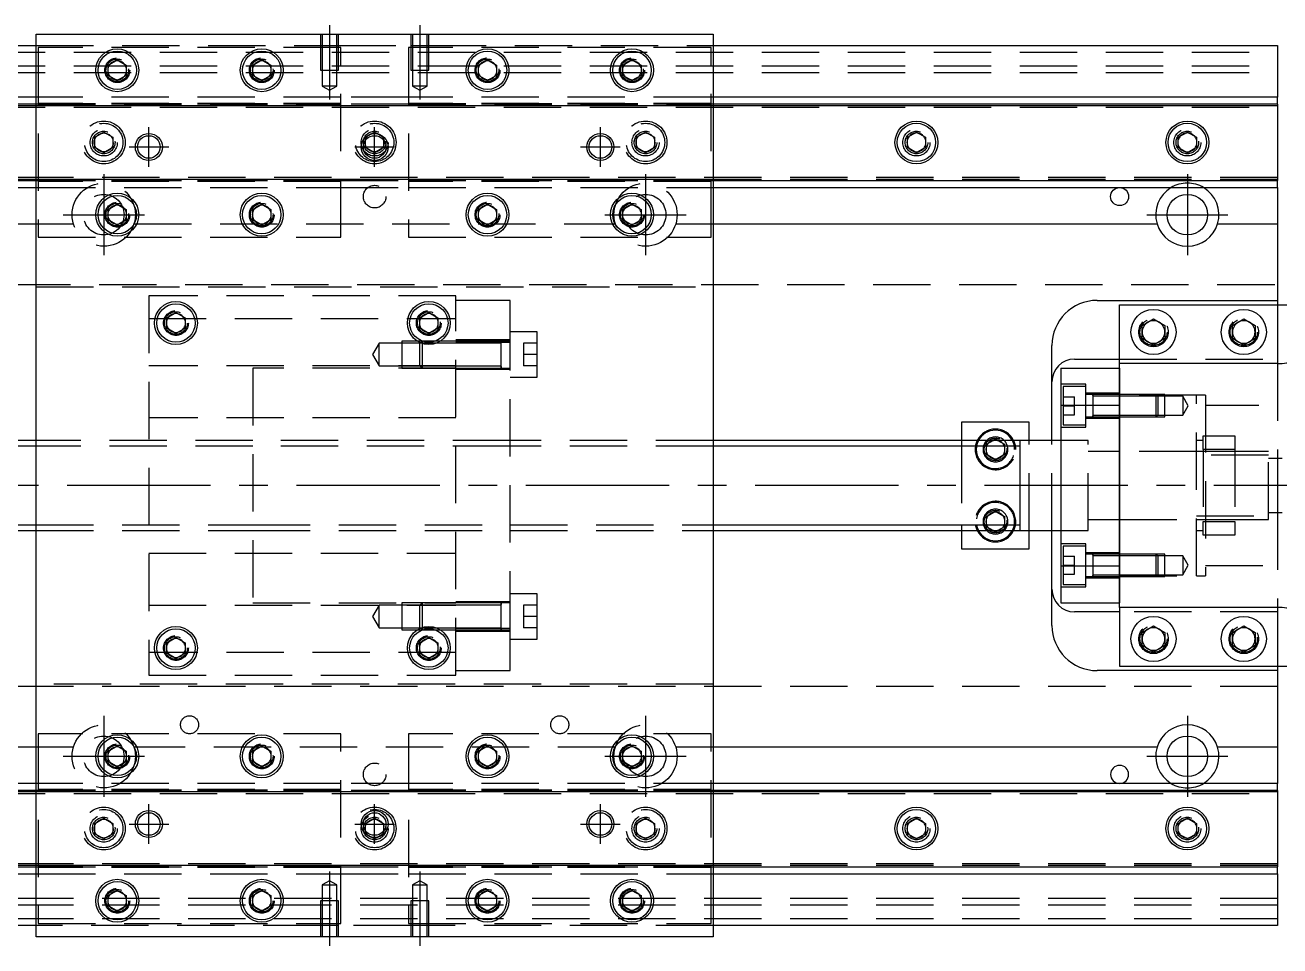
# Model space of a CAD drawing. Extents: x -20 to 623, y -282 to 102.
# Drawn here: x 122.6 to 400.5, y -102 to 102 of the extents above; entities that cross this region are included whole.
import ezdxf

# ---------------------------------------------------------------- set-up
doc = ezdxf.new("R2010")
doc.units = 0
doc.linetypes.add('CENTER', pattern=[50.8, 31.75, -6.35, 6.35, -6.35])
doc.linetypes.add('DASHED', pattern=[19.05, 12.7, -6.35])
doc.layers.get('0').update_dxf_attribs({"linetype": 'CONTINUOUS'})
doc.layers.add('CENTER', color=1, linetype='CENTER')

msp = doc.modelspace()

# ---------------------------------------------------------------- linework, layer by layer
at = {"color": 7, "linetype": 'CONTINUOUS'}
for p, q in [((0, 97.5), (125, 97.5)), ((125, -100), (125, 100)), ((125, 100), (275, 100)), ((275, 100), (275, -100)), ((275, 97.5), (400, 97.5)), ((400, 97.5), (400, 86)), ((141, 93.1547), (143, 94.309402)), ((141, 90.8453), (141, 93.1547)), ((143, 94.309402), (145, 93.1547)), ((145, 93.1547), (145, 90.8453)), ((173, 93.1547), (175, 94.309402)), ((173, 90.8453), (173, 93.1547)), ((175, 94.309402), (177, 93.1547)), ((177, 93.1547), (177, 90.8453)), ((223, 93.1547), (225, 94.309402)), ((223, 90.8453), (223, 93.1547)), ((225, 94.309402), (227, 93.1547)), ((227, 93.1547), (227, 90.8453)), ((255, 93.1547), (257, 94.309402)), ((255, 90.8453), (255, 93.1547)), ((257, 94.309402), (259, 93.1547)), ((259, 93.1547), (259, 90.8453)), ((143, 89.690598), (141, 90.8453)), ((145, 90.8453), (143, 89.690598)), ((175, 89.690598), (173, 90.8453)), ((177, 90.8453), (175, 89.690598)), ((225, 89.690598), (223, 90.8453)), ((227, 90.8453), (225, 89.690598)), ((257, 89.690598), (255, 90.8453)), ((259, 90.8453), (257, 89.690598)), ((125, 86), (0, 86)), ((125, 84.460392), (0, 84.460392)), ((400, 86), (275, 86)), ((400, 84.460392), (275, 84.460392)), ((400, 84.460392), (400, 86)), ((400, 84.460392), (400, 67.539608)), ((318, 77.1547), (320, 78.309402)), ((320, 78.309402), (322, 77.1547)), ((378, 77.1547), (380, 78.309402)), ((380, 78.309402), (382, 77.1547)), ((318, 74.8453), (318, 77.1547)), ((322, 77.1547), (322, 74.8453)), ((378, 74.8453), (378, 77.1547)), ((382, 77.1547), (382, 74.8453)), ((320, 73.690598), (318, 74.8453)), ((322, 74.8453), (320, 73.690598)), ((380, 73.690598), (378, 74.8453)), ((382, 74.8453), (380, 73.690598)), ((0, 67.539608), (125, 67.539608)), ((275, 67.539608), (400, 67.539608)), ((400, 66), (400, 67.539608)), ((0, 66), (125, 66)), ((275, 66), (400, 66)), ((400, 66), (400, 58)), ((141, 61.1547), (143, 62.309402)), ((141, 58.8453), (141, 61.1547)), ((143, 62.309402), (145, 61.1547)), ((145, 61.1547), (145, 58.8453)), ((173, 61.1547), (175, 62.309402)), ((173, 58.8453), (173, 61.1547)), ((175, 62.309402), (177, 61.1547)), ((177, 61.1547), (177, 58.8453)), ((223, 61.1547), (225, 62.309402)), ((223, 58.8453), (223, 61.1547)), ((225, 62.309402), (227, 61.1547)), ((227, 61.1547), (227, 58.8453)), ((255, 61.1547), (257, 62.309402)), ((255, 58.8453), (255, 61.1547)), ((257, 62.309402), (259, 61.1547)), ((259, 61.1547), (259, 58.8453)), ((143, 57.690598), (141, 58.8453)), ((145, 58.8453), (143, 57.690598)), ((175, 57.690598), (173, 58.8453)), ((177, 58.8453), (175, 57.690598)), ((225, 57.690598), (223, 58.8453)), ((227, 58.8453), (225, 57.690598)), ((257, 57.690598), (255, 58.8453)), ((259, 58.8453), (257, 57.690598)), ((26.708204, 58), (125, 58)), ((275, 58), (373.291796, 58)), ((386.708204, 58), (400, 58)), ((400, 58), (400, 41)), ((360, 41), (400, 41)), ((365, 27), (365, 40)), ((365, 40), (410, 40)), ((400, 41), (400, 40)), ((154, 37.1547), (156, 38.309402)), ((154, 34.8453), (154, 37.1547)), ((156, 38.309402), (158, 37.1547)), ((158, 37.1547), (158, 34.8453)), ((210, 37.1547), (212, 38.309402)), ((210, 34.8453), (210, 37.1547)), ((212, 38.309402), (214, 37.1547)), ((214, 37.1547), (214, 34.8453)), ((370, 35.443376), (372.5, 36.886752)), ((372.5, 36.886752), (375, 35.443376)), ((390, 35.443376), (392.5, 36.886752)), ((392.5, 36.886752), (395, 35.443376)), ((156, 33.690598), (154, 34.8453)), ((158, 34.8453), (156, 33.690598)), ((212, 33.690598), (210, 34.8453)), ((214, 34.8453), (212, 33.690598)), ((370, 32.556624), (370, 35.443376)), ((375, 35.443376), (375, 32.556624)), ((390, 32.556624), (390, 35.443376)), ((395, 35.443376), (395, 32.556624)), ((350, 10), (350, 31)), ((372.5, 31.113248), (370, 32.556624)), ((375, 32.556624), (372.5, 31.113248)), ((392.5, 31.113248), (390, 32.556624)), ((395, 32.556624), (392.5, 31.113248)), ((355, 28), (365, 28)), ((228, 26.011846), (228, 26.012874)), ((352, 26), (365, 26)), ((352, 26), (352, 17.78342)), ((365, 17.78342), (365, 27)), ((400, 27), (365, 27)), ((352, 17.78342), (365, 17.78342)), ((352, 17.78342), (352, -17.78342)), ((365, 17.78342), (365, -17.78342)), ((365, -17.78342), (365, 17.78342)), ((330, 14), (330, 10)), ((345, 14), (330, 14)), ((345, 10), (345, 14)), ((125, 10), (28, 10)), ((343, 10), (275, 10)), ((343, 10), (342.995, 10)), ((343, -9.999498), (343, 10)), ((352, 10), (343, 10)), ((343.005, 10), (343, 10)), ((28, -10), (125, -10)), ((275, -10), (343, -10)), ((330, -10), (330, -14)), ((337.5, -10.309402), (336.964102, -10)), ((338.035898, -10), (337.5, -10.309402)), ((342.995, -10), (343, -10)), ((343, -10), (352, -10)), ((343, -10), (343.005, -10)), ((345, -14), (345, -10)), ((350, -31), (350, -10)), ((330, -14), (345, -14)), ((352, -17.78342), (365, -17.78342)), ((352, -17.78342), (352, -26)), ((365, -27), (365, -17.78342)), ((352, -26), (365, -26)), ((400, -27), (365, -27)), ((365, -27), (365, -40)), ((365, -28), (355, -28)), ((210, -31.511852), (210.44468, -31.511852)), ((370, -32.556624), (372.5, -31.113248)), ((370, -35.443376), (370, -32.556624)), ((372.5, -31.113248), (375, -32.556624)), ((375, -32.556624), (375, -35.443376)), ((390, -32.556624), (392.5, -31.113248)), ((390, -35.443376), (390, -32.556624)), ((392.5, -31.113248), (395, -32.556624)), ((395, -32.556624), (395, -35.443376)), ((154, -34.8453), (156, -33.690598)), ((154, -37.1547), (154, -34.8453)), ((156, -33.690598), (158, -34.8453)), ((158, -34.8453), (158, -37.1547)), ((210, -34.8453), (212, -33.690598)), ((210, -37.1547), (210, -34.8453)), ((212, -33.690598), (214, -34.8453)), ((214, -34.8453), (214, -37.1547)), ((372.5, -36.886752), (370, -35.443376)), ((375, -35.443376), (372.5, -36.886752)), ((392.5, -36.886752), (390, -35.443376)), ((395, -35.443376), (392.5, -36.886752)), ((156, -38.309402), (154, -37.1547)), ((158, -37.1547), (156, -38.309402)), ((212, -38.309402), (210, -37.1547)), ((214, -37.1547), (212, -38.309402)), ((400, -41), (360, -41)), ((365, -40), (410, -40)), ((400, -40), (400, -41)), ((400, -41), (400, -58)), ((125, -58), (26.708204, -58)), ((141, -58.8453), (143, -57.690598)), ((143, -57.690598), (145, -58.8453)), ((173, -58.8453), (175, -57.690598)), ((175, -57.690598), (177, -58.8453)), ((223, -58.8453), (225, -57.690598)), ((225, -57.690598), (227, -58.8453)), ((255, -58.8453), (257, -57.690598)), ((257, -57.690598), (259, -58.8453)), ((373.291796, -58), (275, -58)), ((400, -58), (386.708204, -58)), ((400, -58), (400, -66)), ((141, -61.1547), (141, -58.8453)), ((145, -58.8453), (145, -61.1547)), ((173, -61.1547), (173, -58.8453)), ((177, -58.8453), (177, -61.1547)), ((223, -61.1547), (223, -58.8453)), ((227, -58.8453), (227, -61.1547)), ((255, -61.1547), (255, -58.8453)), ((259, -58.8453), (259, -61.1547)), ((143, -62.309402), (141, -61.1547)), ((145, -61.1547), (143, -62.309402)), ((175, -62.309402), (173, -61.1547)), ((177, -61.1547), (175, -62.309402)), ((225, -62.309402), (223, -61.1547)), ((227, -61.1547), (225, -62.309402)), ((257, -62.309402), (255, -61.1547)), ((259, -61.1547), (257, -62.309402)), ((125, -66), (0, -66)), ((400, -66), (275, -66)), ((400, -67.539608), (400, -66)), ((125, -67.539608), (0, -67.539608)), ((400, -67.539608), (275, -67.539608)), ((400, -67.539608), (400, -84.460392)), ((318, -74.8453), (320, -73.690598)), ((318, -77.1547), (318, -74.8453)), ((320, -73.690598), (322, -74.8453)), ((322, -74.8453), (322, -77.1547)), ((378, -74.8453), (380, -73.690598)), ((378, -77.1547), (378, -74.8453)), ((380, -73.690598), (382, -74.8453)), ((382, -74.8453), (382, -77.1547)), ((320, -78.309402), (318, -77.1547)), ((322, -77.1547), (320, -78.309402)), ((380, -78.309402), (378, -77.1547)), ((382, -77.1547), (380, -78.309402)), ((0, -84.460392), (125, -84.460392)), ((0, -86), (125, -86)), ((275, -84.460392), (400, -84.460392)), ((275, -86), (400, -86)), ((400, -86), (400, -84.460392)), ((400, -86), (400, -97.5)), ((141, -90.8453), (143, -89.690598)), ((141, -93.1547), (141, -90.8453)), ((143, -89.690598), (145, -90.8453)), ((145, -90.8453), (145, -93.1547)), ((173, -90.8453), (175, -89.690598)), ((173, -93.1547), (173, -90.8453)), ((175, -89.690598), (177, -90.8453)), ((177, -90.8453), (177, -93.1547)), ((223, -90.8453), (225, -89.690598)), ((223, -93.1547), (223, -90.8453)), ((225, -89.690598), (227, -90.8453)), ((227, -90.8453), (227, -93.1547)), ((255, -90.8453), (257, -89.690598)), ((255, -93.1547), (255, -90.8453)), ((257, -89.690598), (259, -90.8453)), ((259, -90.8453), (259, -93.1547)), ((143, -94.309402), (141, -93.1547)), ((145, -93.1547), (143, -94.309402)), ((175, -94.309402), (173, -93.1547)), ((177, -93.1547), (175, -94.309402)), ((225, -94.309402), (223, -93.1547)), ((227, -93.1547), (225, -94.309402)), ((257, -94.309402), (255, -93.1547)), ((259, -93.1547), (257, -94.309402)), ((125, -97.5), (0, -97.5)), ((275, -100), (125, -100)), ((400, -97.5), (275, -97.5))]:
    msp.add_line(p, q, dxfattribs=at)
at = {"color": 3, "linetype": 'DASHED'}
for p, q in [((125, 97.5), (188.000006, 97.5)), ((188.000006, 100), (188.000006, 92)), ((188.000006, 97.5), (191.999994, 97.5)), ((188.35, 100), (188.35, 92)), ((191.65, 92), (191.65, 100)), ((191.999994, 92), (191.999994, 100)), ((191.999994, 97.5), (208.000006, 97.5)), ((208.000006, 100), (208.000006, 92)), ((208.000006, 97.5), (211.999994, 97.5)), ((208.35, 100), (208.35, 92)), ((211.65, 92), (211.65, 100)), ((211.999994, 92), (211.999994, 100)), ((211.999994, 97.5), (275, 97.5)), ((0, 96), (400, 96)), ((125.5, 97), (125.5, 55)), ((192.5, 97), (125.5, 97)), ((192.5, 55), (192.5, 97)), ((274.5, 97), (207.5, 97)), ((207.5, 97), (207.5, 55)), ((274.5, 55), (274.5, 97)), ((0, 93), (400, 93)), ((145.483582, 92.286038), (145.5, 92)), ((177.483582, 92.286038), (177.5, 92)), ((188.000006, 92), (191.999994, 92)), ((188.35, 92), (188.35, 88.5)), ((191.65, 88.5), (191.65, 92)), ((208.000006, 92), (211.999994, 92)), ((208.35, 92), (208.35, 88.5)), ((211.65, 88.5), (211.65, 92)), ((227.483582, 92.286038), (227.5, 92)), ((259.483582, 92.286038), (259.5, 92)), ((0, 91.5), (400, 91.5)), ((191.65, 88.5), (188.35, 88.5)), ((188.35, 88.5), (190, 87.547372)), ((190, 87.547372), (191.65, 88.5)), ((211.65, 88.5), (208.35, 88.5)), ((208.35, 88.5), (210, 87.547372)), ((210, 87.547372), (211.65, 88.5)), ((0, 84.204452), (125, 84.204452)), ((0, 84.2), (400, 84.2)), ((0, 83.8), (400, 83.8)), ((125.5, 86), (125, 86)), ((125.5, 84.460392), (125, 84.460392)), ((125, 84.204452), (125.5, 84.204452)), ((192.5, 86), (125.5, 86)), ((192.5, 84.643014), (125.5, 84.643014)), ((125.5, 84.6), (192.5, 84.6)), ((192.5, 84.460392), (125.5, 84.460392)), ((125.5, 84.3), (192.5, 84.3)), ((125.5, 84.204452), (274.5, 84.204452)), ((207.5, 86), (192.5, 86)), ((207.5, 84.460392), (192.5, 84.460392)), ((274.5, 86), (207.5, 86)), ((274.5, 84.643014), (207.5, 84.643014)), ((207.5, 84.6), (274.5, 84.6)), ((274.5, 84.460392), (207.5, 84.460392)), ((207.5, 84.3), (274.5, 84.3)), ((275, 86), (274.5, 86)), ((275, 84.460392), (274.5, 84.460392)), ((274.5, 84.204452), (275, 84.204452)), ((275, 84.204452), (400, 84.204452)), ((138, 77.1547), (140, 78.309402)), ((140, 78.309402), (142, 77.1547)), ((198, 77.1547), (200, 78.309402)), ((200, 78.309402), (202, 77.1547)), ((258, 77.1547), (260, 78.309402)), ((260, 78.309402), (262, 77.1547)), ((138, 74.8453), (138, 77.1547)), ((142, 77.1547), (142, 74.8453)), ((142.483582, 76.286038), (142.5, 76)), ((198, 74.8453), (198, 77.1547)), ((202, 77.1547), (202, 74.8453)), ((202.483582, 76.286038), (202.5, 76)), ((257.5, 76), (257.518502, 76.303588)), ((258, 74.8453), (258, 77.1547)), ((262, 77.1547), (262, 74.8453)), ((317.5, 76), (317.518502, 76.303588)), ((382.483582, 76.286038), (382.5, 76)), ((140, 73.690598), (138, 74.8453)), ((142, 74.8453), (140, 73.690598)), ((200, 73.690598), (198, 74.8453)), ((202, 74.8453), (200, 73.690598)), ((260, 73.690598), (258, 74.8453)), ((262, 74.8453), (260, 73.690598)), ((400, 68.2), (0, 68.2)), ((400, 67.8), (0, 67.8)), ((125, 67.795548), (0, 67.795548)), ((125.5, 67.795548), (125, 67.795548)), ((125, 67.539608), (125.5, 67.539608)), ((274.5, 67.795548), (125.5, 67.795548)), ((192.5, 67.7), (125.5, 67.7)), ((125.5, 67.539608), (192.5, 67.539608)), ((192.5, 67.4), (125.5, 67.4)), ((192.5, 67.356986), (125.5, 67.356986)), ((192.5, 67.539608), (207.5, 67.539608)), ((274.5, 67.7), (207.5, 67.7)), ((207.5, 67.539608), (274.5, 67.539608)), ((274.5, 67.4), (207.5, 67.4)), ((274.5, 67.356986), (207.5, 67.356986)), ((275, 67.795548), (274.5, 67.795548)), ((274.5, 67.539608), (275, 67.539608)), ((400, 67.795548), (275, 67.795548)), ((125, 66), (125.5, 66)), ((125.5, 66), (192.5, 66)), ((192.5, 66), (207.5, 66)), ((207.5, 66), (274.5, 66)), ((274.5, 66), (275, 66)), ((145.483582, 60.286038), (145.5, 60)), ((177.483582, 60.286038), (177.5, 60)), ((227.483582, 60.286038), (227.5, 60)), ((254.5, 60), (254.512884, 60.253488)), ((125, 58), (133.291796, 58)), ((146.708204, 58), (253.291796, 58)), ((266.708204, 58), (275, 58)), ((125.5, 55), (192.5, 55)), ((207.5, 55), (274.5, 55)), ((5.640312, 44.5), (400, 44.5)), ((125, 44), (275, 44)), ((218, 42), (150, 42)), ((150, 42), (150, -42)), ((218, -42), (218, 42)), ((230, 41), (218, 41)), ((230, 31.701734), (230, 41)), ((400, 40), (400, 28)), ((150, 37), (218, 37)), ((153.5, 36), (153.512884, 36.253488)), ((214.483582, 36.286038), (214.5, 36)), ((236, 34.011852), (230, 34.011852)), ((236, 24.011852), (236, 34.011852)), ((369.5, 34), (369.520026, 34.346056)), ((389.5, 34), (389.520026, 34.346056)), ((201, 31.511852), (199.556624, 29.011852)), ((201, 26.511852), (201, 31.511852)), ((206, 31.511852), (201, 31.511852)), ((206, 32.011846), (206, 26.011856)), ((209.419858, 32.011846), (206, 32.011846)), ((209.99998, 31.511852), (206, 31.511852)), ((210.49998, 32.011846), (209.419858, 32.011846)), ((210.124214, 31.636066), (210, 31.511852)), ((210, 26.511852), (210, 31.511852)), ((210.44468, 31.511852), (210, 31.511852)), ((210.5, 32.011852), (210.124214, 31.636066)), ((213.55532, 31.511852), (210.44468, 31.511852)), ((210.531284, 32.011846), (210.499994, 32.011846)), ((210.5, 32.011852), (210.5, 31.49306)), ((210.53127, 32.011852), (210.5, 32.011852)), ((210.5, 31.49306), (210.5, 26.011852)), ((213.46873, 32.011852), (210.53127, 32.011852)), ((213.468716, 32.011846), (210.531284, 32.011846)), ((214.580142, 32.011846), (213.468716, 32.011846)), ((214.580148, 32.011852), (213.46873, 32.011852)), ((218, 31.511852), (213.55532, 31.511852)), ((218, 32.011846), (214.580142, 32.011846)), ((218, 32.011852), (214.580148, 32.011852)), ((230, 32.261852), (218, 32.261852)), ((230, 31.701734), (218, 31.701734)), ((228.005, 32.011852), (218.00002, 32.011852)), ((228, 31.511852), (218.00002, 31.511852)), ((230, 32.011852), (227.995, 32.011852)), ((228, 31.662054), (228, 32.011852)), ((228, 32.011852), (228, 31.662054)), ((228, 26.361648), (228, 31.662054)), ((230, -31.701734), (230, 31.701734)), ((233, 31.511852), (233, 29.011852)), ((236, 31.511852), (233, 31.511852)), ((199.556624, 29.011852), (201, 26.511852)), ((236, 29.011852), (233, 29.011852)), ((233, 29.011852), (233, 26.511852)), ((365, 28), (400, 28)), ((400, 28), (400, 27)), ((218, 26.5), (150, 26.5)), ((173, 26), (173, -26)), ((218, 26), (173, 26)), ((201, 26.511852), (206, 26.511852)), ((206, 26.511852), (209.99998, 26.511852)), ((206, 26.011856), (210.49998, 26.011856)), ((210, 26.511852), (218, 26.511852)), ((210, 26.511852), (210.5, 26.011852)), ((210.5, 26.011856), (218, 26.011856)), ((210.5, 26.011852), (218, 26.011852)), ((218, 25.761852), (230, 25.761852)), ((218.00002, 26.511852), (228, 26.511852)), ((218.00002, 26.011852), (228.005, 26.011852)), ((227.995, 26.011852), (230, 26.011852)), ((228, 26.011852), (228, 26.361648)), ((228, 26.361648), (228, 26.011852)), ((236, 26.511852), (233, 26.511852)), ((365, 26), (365, 17.78342)), ((400, 27), (400, 6)), ((230, 24.011852), (236, 24.011852)), ((357.5, 22.42767), (352, 22.42767)), ((357.5, 12.92767), (357.5, 22.42767)), ((352.5, 21.92767), (352.5, 13.42767)), ((357.5, 21.92767), (352.5, 21.92767)), ((352.5, 19.67767), (355, 19.67767)), ((355, 17.67767), (355, 19.67767)), ((365, 20.42767), (357.5, 20.42767)), ((359.1, 20.17767), (357.5, 20.17767)), ((359.1, 20.17767), (359.095, 20.17767)), ((359.1, 20.17767), (359.1, 19.92022)), ((359.1, 19.920202), (359.1, 20.17767)), ((359.105, 20.17767), (359.1, 20.17767)), ((364.99998, 20.17767), (359.1, 20.17767)), ((359.1, 19.92022), (359.1, 15.435068)), ((364.99998, 19.77767), (359.1, 19.77767)), ((373.1, 20.17767), (365, 20.17767)), ((373.1, 20.177664), (365, 20.177664)), ((382, 20), (365, 20)), ((373.5, 19.77767), (365, 19.77767)), ((373.1, 15.17767), (373.1, 20.17767)), ((373.5, 19.77767), (373.1, 20.17767)), ((375, 20.177664), (373.10002, 20.177664)), ((373.5, 19.77767), (373.5, 15.57767)), ((375, 19.77767), (373.50002, 19.77767)), ((375, 15.177674), (375, 20.177664)), ((379, 19.77767), (375, 19.77767)), ((379, 19.77767), (379, 15.57767)), ((380.212436, 17.67767), (379, 19.77767)), ((382, -20), (382, 20)), ((384, 20), (382, 20)), ((384, 20), (384, -20)), ((352.5, 17.67767), (355, 17.67767)), ((355, 15.67767), (355, 17.67767)), ((379, 15.57767), (380.212436, 17.67767)), ((453, 17.75), (384, 17.75)), ((218, 15), (150, 15)), ((352.5, 15.67767), (355, 15.67767)), ((357.5, 15.17767), (359.1, 15.17767)), ((357.5, 14.92767), (365, 14.92767)), ((359.095, 15.17767), (359.1, 15.17767)), ((359.1, 15.57767), (364.99998, 15.57767)), ((359.1, 15.17767), (359.1, 15.435118)), ((359.1, 15.435068), (359.1, 15.17767)), ((359.1, 15.17767), (359.105, 15.17767)), ((359.1, 15.17767), (364.99998, 15.17767)), ((365, 15.57767), (373.5, 15.57767)), ((365, 15.177674), (373.1, 15.177674)), ((365, 15.17767), (373.1, 15.17767)), ((373.1, 15.17767), (373.5, 15.57767)), ((373.10002, 15.177674), (375, 15.177674)), ((373.50002, 15.57767), (375, 15.57767)), ((375, 15.57767), (379, 15.57767)), ((352, 12.92767), (357.5, 12.92767)), ((352.5, 13.42767), (357.5, 13.42767)), ((172.99998, 10), (125, 10)), ((172.99998, 8.75), (125, 8.75)), ((230, 10), (173, 10)), ((230, 8.75), (173, 8.75)), ((275, 10), (230.00002, 10)), ((275, 8.75), (230.00002, 8.75)), ((330, 10), (330, 8.75)), ((330, 8.75), (330, -8.75)), ((335.5, 9.1547), (336.964102, 10)), ((335.5, 8.75), (335.5, 9.1547)), ((335.5, 6.8453), (335.5, 8.75)), ((336.964102, 10), (337.5, 10.309402)), ((337.5, 10.309402), (338.035898, 10)), ((338.035898, 10), (339.5, 9.1547)), ((339.5, 9.1547), (339.5, 8.75)), ((339.5, 8.75), (339.5, 6.8453)), ((345, -10), (345, 10)), ((350, -10), (350, 10)), ((358, 10), (352, 10)), ((358, -10), (358, 10)), ((383.5, 10), (382, 10)), ((383.5, 11), (390.5, 11)), ((383.5, 8), (383.5, 11)), ((390.5, 11), (390.5, 8)), ((337.5, 5.690598), (335.5, 6.8453)), ((339.5, 6.8453), (337.5, 5.690598)), ((339.983582, 8.286038), (340, 8)), ((365, 7.5), (358, 7.5)), ((382.005, 7.5), (365, 7.5)), ((390.5, 7.5), (381.995, 7.5)), ((398, 6.75), (382, 6.75)), ((390.5, 8), (383.5, 8)), ((383.5, 8), (383.5, -8)), ((390.5, 8), (390.5, -8)), ((398, 7.5), (390.5, 7.5)), ((398, -7.5), (398, 7.5)), ((401, 6), (398, 6)), ((400, 6), (400, -6)), ((335.5, -6.8453), (337.5, -5.690598)), ((335.5, -8.75), (335.5, -6.8453)), ((337.5, -5.690598), (339.5, -6.8453)), ((339.5, -6.8453), (339.5, -8.75)), ((339.983582, -7.713962), (340, -8)), ((358, -7.5), (365, -7.5)), ((365, -7.5), (382.005, -7.5)), ((381.995, -7.5), (390.5, -7.5)), ((382, -6.75), (398, -6.75)), ((383.5, -8), (390.5, -8)), ((383.5, -11), (383.5, -8)), ((390.5, -7.5), (398, -7.5)), ((390.5, -8), (390.5, -11)), ((398, -6), (401, -6)), ((400, -6), (400, -27)), ((125, -8.75), (172.99998, -8.75)), ((125, -10), (172.99998, -10)), ((173, -8.75), (230, -8.75)), ((173, -10), (230, -10)), ((230.00002, -8.75), (275, -8.75)), ((230.00002, -10), (275, -10)), ((330, -8.75), (330, -10)), ((335.5, -9.1547), (335.5, -8.75)), ((336.964102, -10), (335.5, -9.1547)), ((339.5, -9.1547), (338.035898, -10)), ((339.5, -8.75), (339.5, -9.1547)), ((343, -10), (343, -9.999498)), ((352, -10), (358, -10)), ((382, -10), (383.5, -10)), ((390.5, -11), (383.5, -11)), ((357.5, -12.92767), (352, -12.92767)), ((352.5, -13.42767), (352.5, -21.92767)), ((357.5, -13.42767), (352.5, -13.42767)), ((357.5, -22.42767), (357.5, -12.92767)), ((150, -15), (218, -15)), ((352.5, -15.67767), (355, -15.67767)), ((355, -17.67767), (355, -15.67767)), ((365, -14.92767), (357.5, -14.92767)), ((359.1, -15.17767), (357.5, -15.17767)), ((359.1, -15.17767), (359.095, -15.17767)), ((359.1, -15.17767), (359.1, -15.435118)), ((359.1, -15.435136), (359.1, -15.17767)), ((364.99998, -15.17767), (359.1, -15.17767)), ((359.105, -15.17767), (359.1, -15.17767)), ((359.1, -15.435118), (359.1, -19.920272)), ((364.99998, -15.57767), (359.1, -15.57767)), ((373.1, -15.17767), (365, -15.17767)), ((373.1, -15.177674), (365, -15.177674)), ((373.5, -15.57767), (365, -15.57767)), ((373.1, -20.17767), (373.1, -15.17767)), ((373.5, -15.57767), (373.1, -15.17767)), ((375, -15.177674), (373.10002, -15.177674)), ((373.5, -15.57767), (373.5, -19.77767)), ((375, -15.57767), (373.50002, -15.57767)), ((375, -20.177664), (375, -15.177674)), ((379, -15.57767), (375, -15.57767)), ((379, -15.57767), (379, -19.77767)), ((380.212436, -17.67767), (379, -15.57767)), ((352.5, -17.67767), (355, -17.67767)), ((355, -19.67767), (355, -17.67767)), ((365, -17.78342), (365, -26)), ((379, -19.77767), (380.212436, -17.67767)), ((384, -17.75), (453, -17.75)), ((352.5, -19.67767), (355, -19.67767)), ((352.5, -21.92767), (357.5, -21.92767)), ((357.5, -20.17767), (359.1, -20.17767)), ((357.5, -20.42767), (365, -20.42767)), ((359.095, -20.17767), (359.1, -20.17767)), ((359.1, -19.77767), (364.99998, -19.77767)), ((359.1, -20.17767), (359.1, -19.92022)), ((359.1, -19.920272), (359.1, -20.17767)), ((359.1, -20.17767), (364.99998, -20.17767)), ((359.1, -20.17767), (359.105, -20.17767)), ((365, -19.77767), (373.5, -19.77767)), ((365, -20), (382, -20)), ((365, -20.177664), (373.1, -20.177664)), ((365, -20.17767), (373.1, -20.17767)), ((373.1, -20.17767), (373.5, -19.77767)), ((373.10002, -20.177664), (375, -20.177664)), ((373.50002, -19.77767), (375, -19.77767)), ((375, -19.77767), (379, -19.77767)), ((382, -20), (384, -20)), ((236, -24.011852), (230, -24.011852)), ((236, -34.011852), (236, -24.011852)), ((352, -22.42767), (357.5, -22.42767)), ((150, -26.5), (218, -26.5)), ((173, -26), (218, -26)), ((201, -26.511852), (199.556624, -29.011852)), ((201, -31.511852), (201, -26.511852)), ((206, -26.511852), (201, -26.511852)), ((206, -26.011856), (206, -32.011846)), ((210.49998, -26.011856), (206, -26.011856)), ((209.99998, -26.511852), (206, -26.511852)), ((210.5, -26.011852), (210, -26.511852)), ((210, -31.511852), (210, -26.511852)), ((218, -26.511852), (210, -26.511852)), ((210.5, -26.011852), (210.5, -31.49306)), ((218, -26.011852), (210.5, -26.011852)), ((218, -26.011856), (210.5, -26.011856)), ((230, -25.761852), (218, -25.761852)), ((228.005, -26.011852), (218.00002, -26.011852)), ((228, -26.511852), (218.00002, -26.511852)), ((230, -26.011852), (227.995, -26.011852)), ((228, -26.511852), (228, -26.011846)), ((228, -26.361648), (228, -26.011852)), ((228, -26.011852), (228, -26.361648)), ((228, -31.662054), (228, -26.361648)), ((233, -26.511852), (233, -29.011852)), ((236, -26.511852), (233, -26.511852)), ((400, -27), (400, -28)), ((199.556624, -29.011852), (201, -31.511852)), ((236, -29.011852), (233, -29.011852)), ((233, -29.011852), (233, -31.511852)), ((400, -28), (365, -28)), ((400, -28), (400, -40)), ((201, -31.511852), (206, -31.511852)), ((206, -31.511852), (209.99998, -31.511852)), ((206, -32.011846), (209.419858, -32.011846)), ((209.419858, -32.011846), (210.49998, -32.011846)), ((210, -31.511852), (210.124214, -31.636066)), ((210.124214, -31.636066), (210.5, -32.011852)), ((210.44468, -31.511852), (213.55532, -31.511852)), ((210.499994, -32.011846), (210.531284, -32.011846)), ((210.5, -31.49306), (210.5, -32.011852)), ((210.5, -32.011852), (210.53127, -32.011852)), ((210.53127, -32.011852), (213.46873, -32.011852)), ((210.531284, -32.011846), (213.468716, -32.011846)), ((213.468716, -32.011846), (214.580142, -32.011846)), ((213.46873, -32.011852), (214.580148, -32.011852)), ((213.55532, -31.511852), (218, -31.511852)), ((214.580142, -32.011846), (218, -32.011846)), ((214.580148, -32.011852), (218, -32.011852)), ((230, -31.701734), (218, -31.701734)), ((230, -31.701734), (218, -31.701734)), ((218, -32.261852), (230, -32.261852)), ((218.00002, -31.511852), (228, -31.511852)), ((218.00002, -32.011852), (228.005, -32.011852)), ((227.995, -32.011852), (230, -32.011852)), ((228, -32.011856), (228, -31.511852)), ((228, -32.011852), (228, -31.662054)), ((228, -31.662054), (228, -32.011852)), ((230, -41), (230, -31.701734)), ((236, -31.511852), (233, -31.511852)), ((153.5, -36), (153.512884, -35.746512)), ((214.483582, -35.713962), (214.5, -36)), ((230, -34.011852), (236, -34.011852)), ((369.5, -34), (369.520026, -33.653944)), ((395.477798, -33.635694), (395.5, -34)), ((218, -37), (150, -37)), ((218, -41), (230, -41)), ((275, -44), (125, -44)), ((150, -42), (218, -42)), ((400, -44.5), (5.640312, -44.5)), ((192.5, -55), (125.5, -55)), ((125.5, -55), (125.5, -97)), ((192.5, -97), (192.5, -55)), ((274.5, -55), (207.5, -55)), ((207.5, -55), (207.5, -97)), ((274.5, -97), (274.5, -55)), ((133.291796, -58), (125, -58)), ((253.291796, -58), (146.708204, -58)), ((275, -58), (266.708204, -58)), ((145.483582, -59.713962), (145.5, -60)), ((177.483582, -59.713962), (177.5, -60)), ((227.483582, -59.713962), (227.5, -60)), ((259.483582, -59.713962), (259.5, -60)), ((125.5, -66), (125, -66)), ((192.5, -66), (125.5, -66)), ((207.5, -66), (192.5, -66)), ((274.5, -66), (207.5, -66)), ((275, -66), (274.5, -66)), ((0, -67.795548), (125, -67.795548)), ((0, -67.8), (400, -67.8)), ((0, -68.2), (400, -68.2)), ((125.5, -67.539608), (125, -67.539608)), ((125, -67.795548), (125.5, -67.795548)), ((192.5, -67.356986), (125.5, -67.356986)), ((125.5, -67.4), (192.5, -67.4)), ((192.5, -67.539608), (125.5, -67.539608)), ((125.5, -67.7), (192.5, -67.7)), ((125.5, -67.795548), (274.5, -67.795548)), ((207.5, -67.539608), (192.5, -67.539608)), ((274.5, -67.356986), (207.5, -67.356986)), ((207.5, -67.4), (274.5, -67.4)), ((274.5, -67.539608), (207.5, -67.539608)), ((207.5, -67.7), (274.5, -67.7)), ((275, -67.539608), (274.5, -67.539608)), ((274.5, -67.795548), (275, -67.795548)), ((275, -67.795548), (400, -67.795548)), ((138, -74.8453), (140, -73.690598)), ((138, -77.1547), (138, -74.8453)), ((140, -73.690598), (142, -74.8453)), ((142, -74.8453), (142, -77.1547)), ((198, -74.8453), (200, -73.690598)), ((198, -77.1547), (198, -74.8453)), ((200, -73.690598), (202, -74.8453)), ((202, -74.8453), (202, -77.1547)), ((258, -74.8453), (260, -73.690598)), ((258, -77.1547), (258, -74.8453)), ((260, -73.690598), (262, -74.8453)), ((262, -74.8453), (262, -77.1547)), ((140, -78.309402), (138, -77.1547)), ((142, -77.1547), (140, -78.309402)), ((142.483582, -75.713962), (142.5, -76)), ((200, -78.309402), (198, -77.1547)), ((202, -77.1547), (200, -78.309402)), ((202.483582, -75.713962), (202.5, -76)), ((257.5, -76), (257.518502, -75.696412)), ((260, -78.309402), (258, -77.1547)), ((262, -77.1547), (260, -78.309402)), ((322.483582, -75.713962), (322.5, -76)), ((382.483582, -75.713962), (382.5, -76)), ((400, -83.8), (0, -83.8)), ((400, -84.2), (0, -84.2)), ((125, -84.204452), (0, -84.204452)), ((125.5, -84.204452), (125, -84.204452)), ((125, -84.460392), (125.5, -84.460392)), ((125, -86), (125.5, -86)), ((274.5, -84.204452), (125.5, -84.204452)), ((192.5, -84.3), (125.5, -84.3)), ((125.5, -84.460392), (192.5, -84.460392)), ((192.5, -84.6), (125.5, -84.6)), ((192.5, -84.643014), (125.5, -84.643014)), ((125.5, -86), (192.5, -86)), ((192.5, -84.460392), (207.5, -84.460392)), ((192.5, -86), (207.5, -86)), ((274.5, -84.3), (207.5, -84.3)), ((207.5, -84.460392), (274.5, -84.460392)), ((274.5, -84.6), (207.5, -84.6)), ((274.5, -84.643014), (207.5, -84.643014)), ((207.5, -86), (274.5, -86)), ((275, -84.204452), (274.5, -84.204452)), ((274.5, -84.460392), (275, -84.460392)), ((274.5, -86), (275, -86)), ((400, -84.204452), (275, -84.204452)), ((190, -87.547372), (188.35, -88.5)), ((188.35, -88.5), (191.65, -88.5)), ((188.35, -88.5), (188.35, -92)), ((191.65, -88.5), (190, -87.547372)), ((191.65, -92), (191.65, -88.5)), ((210, -87.547372), (208.35, -88.5)), ((208.35, -88.5), (211.65, -88.5)), ((208.35, -88.5), (208.35, -92)), ((211.65, -88.5), (210, -87.547372)), ((211.65, -92), (211.65, -88.5)), ((400, -91.5), (0, -91.5)), ((172.5, -92), (172.518502, -91.696412)), ((222.5, -92), (222.518502, -91.696412)), ((400, -93), (0, -93)), ((140.5, -92), (140.512884, -91.746512)), ((191.999994, -92), (188.000006, -92)), ((188.000006, -92), (188.000006, -100)), ((188.35, -92), (188.35, -100)), ((191.65, -100), (191.65, -92)), ((191.999994, -100), (191.999994, -92)), ((211.999994, -92), (208.000006, -92)), ((208.000006, -92), (208.000006, -100)), ((208.35, -92), (208.35, -100)), ((211.65, -100), (211.65, -92)), ((211.999994, -100), (211.999994, -92)), ((259.483582, -91.713962), (259.5, -92)), ((400, -96), (0, -96)), ((125.5, -97), (192.5, -97)), ((207.5, -97), (274.5, -97)), ((188.000006, -97.5), (125, -97.5)), ((191.999994, -97.5), (188.000006, -97.5)), ((208.000006, -97.5), (191.999994, -97.5)), ((211.999994, -97.5), (208.000006, -97.5)), ((275, -97.5), (211.999994, -97.5))]:
    msp.add_line(p, q, dxfattribs=at)
at = {"color": 3, "linetype": 'CONTINUOUS'}
for p, q in [((125, 8.75), (28, 8.75)), ((343, 8.75), (275, 8.75)), ((28, -8.75), (125, -8.75)), ((275, -8.75), (343, -8.75))]:
    msp.add_line(p, q, dxfattribs=at)
at = {"color": 7, "linetype": 'CONTINUOUS'}
for centre, radius in [((143, 92), 4.75), ((143, 92), 4.25), ((175, 92), 4.75), ((175, 92), 4.25), ((225, 92), 4.75), ((225, 92), 4.25), ((257, 92), 4.75), ((257, 92), 4.25), ((320, 76), 4.75), ((380, 76), 4.75), ((200, 75), 3), ((320, 76), 4.25), ((380, 76), 4.25), ((150, 75), 2.5), ((200, 75), 2.5), ((250, 75), 2.5), ((143, 60), 4.75), ((143, 60), 4.25), ((175, 60), 4.75), ((175, 60), 4.25), ((225, 60), 4.75), ((225, 60), 4.25), ((257, 60), 4.75), ((257, 60), 4.25), ((365, 64), 2), ((380, 60), 4.5), ((156, 36), 4.75), ((156, 36), 4.25), ((212, 36), 4.75), ((212, 36), 4.25), ((372.5, 34), 5), ((392.5, 34), 5), ((372.5, -34), 5), ((392.5, -34), 5), ((156, -36), 4.75), ((156, -36), 4.25), ((212, -36), 4.75), ((212, -36), 4.25), ((143, -60), 4.75), ((175, -60), 4.75), ((225, -60), 4.75), ((257, -60), 4.75), ((380, -60), 4.5), ((143, -60), 4.25), ((175, -60), 4.25), ((225, -60), 4.25), ((257, -60), 4.25), ((200, -75), 3), ((320, -76), 4.75), ((320, -76), 4.25), ((380, -76), 4.75), ((380, -76), 4.25), ((150, -75), 2.5), ((200, -75), 2.5), ((250, -75), 2.5), ((143, -92), 4.75), ((143, -92), 4.25), ((175, -92), 4.75), ((175, -92), 4.25), ((225, -92), 4.75), ((225, -92), 4.25), ((257, -92), 4.75), ((257, -92), 4.25)]:
    msp.add_circle(centre, radius, dxfattribs=at)
at = {"color": 3, "linetype": 'DASHED'}
for centre, radius in [((143, 92), 2.75), ((143, 92), 2.5), ((175, 92), 2.75), ((175, 92), 2.5), ((225, 92), 2.75), ((225, 92), 2.5), ((257, 92), 2.75), ((257, 92), 2.5), ((140, 76), 4.75), ((200, 76), 4.75), ((260, 76), 4.75), ((140, 76), 4.25), ((140, 76), 3), ((140, 76), 2.5), ((140, 76), 2.1), ((200, 76), 4.25), ((200, 76), 3), ((200, 76), 2.5), ((200, 76), 2.1), ((260, 76), 4.25), ((260, 76), 3), ((260, 76), 2.5), ((260, 76), 2.1), ((320, 76), 3), ((320, 76), 2.5), ((380, 76), 3), ((380, 76), 2.5), ((140, 60), 7), ((260, 60), 7), ((140, 60), 4.5), ((200, 64), 2.5), ((260, 60), 4.5), ((143, 60), 2.75), ((143, 60), 2.5), ((175, 60), 2.75), ((175, 60), 2.5), ((225, 60), 2.75), ((225, 60), 2.5), ((257, 60), 2.75), ((257, 60), 2.5), ((156, 36), 2.75), ((156, 36), 2.5), ((212, 36), 2.75), ((212, 36), 2.5), ((372.5, 34), 3.25), ((372.5, 34), 3), ((392.5, 34), 3.25), ((392.5, 34), 3), ((337.5, 8), 2.5), ((337.5, -8), 2.5), ((156, -36), 2.75), ((212, -36), 2.75), ((372.5, -34), 3.25), ((372.5, -34), 3), ((392.5, -34), 3.25), ((392.5, -34), 3), ((156, -36), 2.5), ((212, -36), 2.5), ((159, -53), 2), ((241, -53), 2), ((140, -60), 7), ((140, -60), 4.5), ((260, -60), 7), ((260, -60), 4.5), ((143, -60), 2.75), ((143, -60), 2.5), ((175, -60), 2.75), ((175, -60), 2.5), ((225, -60), 2.75), ((225, -60), 2.5), ((257, -60), 2.75), ((257, -60), 2.5), ((200, -64), 2.5), ((140, -76), 4.75), ((140, -76), 4.25), ((200, -76), 4.75), ((200, -76), 4.25), ((260, -76), 4.75), ((260, -76), 4.25), ((140, -76), 3), ((140, -76), 2.5), ((140, -76), 2.1), ((200, -76), 3), ((200, -76), 2.5), ((200, -76), 2.1), ((260, -76), 3), ((260, -76), 2.5), ((260, -76), 2.1), ((320, -76), 3), ((320, -76), 2.5), ((380, -76), 3), ((380, -76), 2.5), ((143, -92), 2.75), ((143, -92), 2.5), ((175, -92), 2.75), ((175, -92), 2.5), ((225, -92), 2.75), ((225, -92), 2.5), ((257, -92), 2.75), ((257, -92), 2.5)]:
    msp.add_circle(centre, radius, dxfattribs=at)
at = {"color": 3, "linetype": 'CONTINUOUS'}
for centre in [(150, 75), (250, 75), (150, -75), (250, -75)]:
    msp.add_circle(centre, 3, dxfattribs=at)
at = {"color": 7, "linetype": 'CONTINUOUS'}
for centre, radius, start, end in [((143, 92), 2.1, 162.24721, 180), ((143, 92), 2.1, 180, 197.75279), ((143, 92), 2.1, 137.75279, 162.24721), ((143, 92), 2.1, 102.24721, 137.75279), ((143, 92), 2.1, 77.75279, 102.24721), ((143, 92), 2.1, 42.24721, 77.75279), ((143, 92), 2.1, 17.75279, 42.24721), ((143, 92), 2.1, 342.24721, 17.75279), ((175, 92), 2.1, 162.24721, 180), ((175, 92), 2.1, 180, 197.75279), ((175, 92), 2.1, 137.75279, 162.24721), ((175, 92), 2.1, 102.24721, 137.75279), ((175, 92), 2.1, 77.75279, 102.24721), ((175, 92), 2.1, 42.24721, 77.75279), ((175, 92), 2.1, 17.75279, 42.24721), ((175, 92), 2.1, 342.24721, 17.75279), ((225, 92), 2.1, 162.24721, 180), ((225, 92), 2.1, 180, 197.75279), ((225, 92), 2.1, 137.75279, 162.24721), ((225, 92), 2.1, 102.24721, 137.75279), ((225, 92), 2.1, 77.75279, 102.24721), ((225, 92), 2.1, 42.24721, 77.75279), ((225, 92), 2.1, 17.75279, 42.24721), ((225, 92), 2.1, 342.24721, 17.75279), ((257, 92), 2.1, 162.24721, 180), ((257, 92), 2.1, 180, 197.75279), ((257, 92), 2.1, 137.75279, 162.24721), ((257, 92), 2.1, 102.24721, 137.75279), ((257, 92), 2.1, 77.75279, 102.24721), ((257, 92), 2.1, 42.24721, 77.75279), ((257, 92), 2.1, 17.75279, 42.24721), ((257, 92), 2.1, 342.24721, 17.75279), ((143, 92), 2.1, 197.75279, 222.24721), ((143, 92), 2.1, 222.24721, 257.75279), ((143, 92), 2.1, 257.75279, 282.24721), ((143, 92), 2.1, 282.24721, 317.75279), ((143, 92), 2.1, 317.75279, 342.24721), ((175, 92), 2.1, 197.75279, 222.24721), ((175, 92), 2.1, 222.24721, 257.75279), ((175, 92), 2.1, 257.75279, 282.24721), ((175, 92), 2.1, 282.24721, 317.75279), ((175, 92), 2.1, 317.75279, 342.24721), ((225, 92), 2.1, 197.75279, 222.24721), ((225, 92), 2.1, 222.24721, 257.75279), ((225, 92), 2.1, 257.75279, 282.24721), ((225, 92), 2.1, 282.24721, 317.75279), ((225, 92), 2.1, 317.75279, 342.24721), ((257, 92), 2.1, 197.75279, 222.24721), ((257, 92), 2.1, 222.24721, 257.75279), ((257, 92), 2.1, 257.75279, 282.24721), ((257, 92), 2.1, 282.24721, 317.75279), ((257, 92), 2.1, 317.75279, 342.24721), ((320, 76), 2.1, 102.24721, 137.75279), ((320, 76), 2.1, 77.75279, 102.24721), ((320, 76), 2.1, 42.24721, 77.75279), ((380, 76), 2.1, 102.24721, 137.75279), ((380, 76), 2.1, 77.75279, 102.24721), ((380, 76), 2.1, 42.24721, 77.75279), ((320, 76), 2.1, 162.24721, 180), ((320, 76), 2.1, 180, 197.75279), ((320, 76), 2.1, 137.75279, 162.24721), ((320, 76), 2.1, 197.75279, 222.24721), ((320, 76), 2.1, 17.75279, 42.24721), ((320, 76), 2.1, 317.75279, 342.24721), ((320, 76), 2.1, 342.24721, 17.75279), ((380, 76), 2.1, 162.24721, 180), ((380, 76), 2.1, 180, 197.75279), ((380, 76), 2.1, 137.75279, 162.24721), ((380, 76), 2.1, 197.75279, 222.24721), ((380, 76), 2.1, 17.75279, 42.24721), ((380, 76), 2.1, 317.75279, 342.24721), ((380, 76), 2.1, 342.24721, 17.75279), ((320, 76), 2.1, 222.24721, 257.75279), ((320, 76), 2.1, 257.75279, 282.24721), ((320, 76), 2.1, 282.24721, 317.75279), ((380, 76), 2.1, 222.24721, 257.75279), ((380, 76), 2.1, 257.75279, 282.24721), ((380, 76), 2.1, 282.24721, 317.75279), ((380, 60), 7, 121.002719, 196.60155), ((380, 60), 7, 343.39845, 58.997281), ((143, 60), 2.1, 137.75279, 162.24721), ((143, 60), 2.1, 102.24721, 137.75279), ((143, 60), 2.1, 77.75279, 102.24721), ((143, 60), 2.1, 42.24721, 77.75279), ((143, 60), 2.1, 17.75279, 42.24721), ((175, 60), 2.1, 137.75279, 162.24721), ((175, 60), 2.1, 102.24721, 137.75279), ((175, 60), 2.1, 77.75279, 102.24721), ((175, 60), 2.1, 42.24721, 77.75279), ((175, 60), 2.1, 17.75279, 42.24721), ((225, 60), 2.1, 137.75279, 162.24721), ((225, 60), 2.1, 102.24721, 137.75279), ((225, 60), 2.1, 77.75279, 102.24721), ((225, 60), 2.1, 42.24721, 77.75279), ((225, 60), 2.1, 17.75279, 42.24721), ((257, 60), 2.1, 137.75279, 162.24721), ((257, 60), 2.1, 102.24721, 137.75279), ((257, 60), 2.1, 77.75279, 102.24721), ((257, 60), 2.1, 42.24721, 77.75279), ((257, 60), 2.1, 17.75279, 42.24721), ((143, 60), 2.1, 162.24721, 180), ((143, 60), 2.1, 180, 197.75279), ((143, 60), 2.1, 197.75279, 222.24721), ((143, 60), 2.1, 222.24721, 257.75279), ((143, 60), 2.1, 282.24721, 317.75279), ((143, 60), 2.1, 317.75279, 342.24721), ((143, 60), 2.1, 342.24721, 17.75279), ((175, 60), 2.1, 162.24721, 180), ((175, 60), 2.1, 180, 197.75279), ((175, 60), 2.1, 197.75279, 222.24721), ((175, 60), 2.1, 222.24721, 257.75279), ((175, 60), 2.1, 282.24721, 317.75279), ((175, 60), 2.1, 317.75279, 342.24721), ((175, 60), 2.1, 342.24721, 17.75279), ((225, 60), 2.1, 162.24721, 180), ((225, 60), 2.1, 180, 197.75279), ((225, 60), 2.1, 197.75279, 222.24721), ((225, 60), 2.1, 222.24721, 257.75279), ((225, 60), 2.1, 282.24721, 317.75279), ((225, 60), 2.1, 317.75279, 342.24721), ((225, 60), 2.1, 342.24721, 17.75279), ((257, 60), 2.1, 162.24721, 180), ((257, 60), 2.1, 180, 197.75279), ((257, 60), 2.1, 197.75279, 222.24721), ((257, 60), 2.1, 222.24721, 257.75279), ((257, 60), 2.1, 282.24721, 317.75279), ((257, 60), 2.1, 317.75279, 342.24721), ((257, 60), 2.1, 342.24721, 17.75279), ((143, 60), 2.1, 257.75279, 282.24721), ((175, 60), 2.1, 257.75279, 282.24721), ((225, 60), 2.1, 257.75279, 282.24721), ((257, 60), 2.1, 257.75279, 282.24721), ((380, 60), 7, 196.60155, 343.39845), ((360, 31), 10, 90, 180), ((156, 36), 2.1, 162.24721, 180), ((156, 36), 2.1, 137.75279, 162.24721), ((156, 36), 2.1, 102.24721, 137.75279), ((156, 36), 2.1, 77.75279, 102.24721), ((156, 36), 2.1, 42.24721, 77.75279), ((156, 36), 2.1, 17.75279, 42.24721), ((156, 36), 2.1, 342.24721, 17.75279), ((212, 36), 2.1, 162.24721, 180), ((212, 36), 2.1, 137.75279, 162.24721), ((212, 36), 2.1, 102.24721, 137.75279), ((212, 36), 2.1, 77.75279, 102.24721), ((212, 36), 2.1, 42.24721, 77.75279), ((212, 36), 2.1, 17.75279, 42.24721), ((212, 36), 2.1, 342.24721, 17.75279), ((372.5, 34), 2.5, 120, 180), ((372.5, 34), 2.5, 60, 120), ((372.5, 34), 2.5, 0, 60), ((392.5, 34), 2.5, 120, 180), ((392.5, 34), 2.5, 60, 120), ((392.5, 34), 2.5, 0, 60), ((400, 37), 10, 270, 0), ((156, 36), 2.1, 180, 197.75279), ((156, 36), 2.1, 197.75279, 222.24721), ((156, 36), 2.1, 222.24721, 257.75279), ((156, 36), 2.1, 257.75279, 282.24721), ((156, 36), 2.1, 282.24721, 317.75279), ((156, 36), 2.1, 317.75279, 342.24721), ((212, 36), 2.1, 180, 197.75279), ((212, 36), 2.1, 197.75279, 222.24721), ((212, 36), 2.1, 222.24721, 257.75279), ((212, 36), 2.1, 257.75279, 282.24721), ((212, 36), 2.1, 282.24721, 317.75279), ((212, 36), 2.1, 317.75279, 342.24721), ((372.5, 34), 2.5, 180, 240), ((372.5, 34), 2.5, 300, 0), ((392.5, 34), 2.5, 180, 240), ((392.5, 34), 2.5, 300, 0), ((372.5, 34), 2.5, 240, 300), ((392.5, 34), 2.5, 240, 300), ((355, 23), 5, 90, 180), ((337.5, 8), 4.5, 26.3878, 153.6122), ((337.5, 8), 4.25, 28.072487, 151.927513), ((337.5, -8), 4.5, 206.3878, 333.6122), ((337.5, -8), 4.25, 208.072487, 331.927513), ((355, -23), 5, 180, 270), ((400, -37), 10, 0, 90), ((360, -31), 10, 180, 270), ((372.5, -34), 2.5, 120, 180), ((372.5, -34), 2.5, 60, 120), ((372.5, -34), 2.5, 0, 60), ((392.5, -34), 2.5, 120, 180), ((392.5, -34), 2.5, 60, 120), ((392.5, -34), 2.5, 0, 60), ((156, -36), 2.1, 162.24721, 180), ((156, -36), 2.1, 180, 197.75279), ((156, -36), 2.1, 137.75279, 162.24721), ((156, -36), 2.1, 102.24721, 137.75279), ((156, -36), 2.1, 77.75279, 102.24721), ((156, -36), 2.1, 42.24721, 77.75279), ((156, -36), 2.1, 17.75279, 42.24721), ((156, -36), 2.1, 342.24721, 17.75279), ((212, -36), 2.1, 162.24721, 180), ((212, -36), 2.1, 180, 197.75279), ((212, -36), 2.1, 137.75279, 162.24721), ((212, -36), 2.1, 102.24721, 137.75279), ((212, -36), 2.1, 77.75279, 102.24721), ((212, -36), 2.1, 42.24721, 77.75279), ((212, -36), 2.1, 17.75279, 42.24721), ((212, -36), 2.1, 342.24721, 17.75279), ((372.5, -34), 2.5, 180, 240), ((372.5, -34), 2.5, 300, 0), ((392.5, -34), 2.5, 180, 240), ((392.5, -34), 2.5, 300, 0), ((156, -36), 2.1, 197.75279, 222.24721), ((156, -36), 2.1, 222.24721, 257.75279), ((156, -36), 2.1, 257.75279, 282.24721), ((156, -36), 2.1, 282.24721, 317.75279), ((156, -36), 2.1, 317.75279, 342.24721), ((212, -36), 2.1, 197.75279, 222.24721), ((212, -36), 2.1, 222.24721, 257.75279), ((212, -36), 2.1, 257.75279, 282.24721), ((212, -36), 2.1, 282.24721, 317.75279), ((212, -36), 2.1, 317.75279, 342.24721), ((372.5, -34), 2.5, 240, 300), ((392.5, -34), 2.5, 240, 300), ((380, -60), 7, 16.60155, 163.39845), ((143, -60), 2.1, 102.24721, 137.75279), ((143, -60), 2.1, 77.75279, 102.24721), ((143, -60), 2.1, 42.24721, 77.75279), ((175, -60), 2.1, 102.24721, 137.75279), ((175, -60), 2.1, 77.75279, 102.24721), ((175, -60), 2.1, 42.24721, 77.75279), ((225, -60), 2.1, 102.24721, 137.75279), ((225, -60), 2.1, 77.75279, 102.24721), ((225, -60), 2.1, 42.24721, 77.75279), ((257, -60), 2.1, 102.24721, 137.75279), ((257, -60), 2.1, 77.75279, 102.24721), ((257, -60), 2.1, 42.24721, 77.75279), ((380, -60), 7, 163.39845, 238.997281), ((380, -60), 7, 301.002719, 16.60155), ((143, -60), 2.1, 162.24721, 180), ((143, -60), 2.1, 180, 197.75279), ((143, -60), 2.1, 137.75279, 162.24721), ((143, -60), 2.1, 197.75279, 222.24721), ((143, -60), 2.1, 17.75279, 42.24721), ((143, -60), 2.1, 317.75279, 342.24721), ((143, -60), 2.1, 342.24721, 17.75279), ((175, -60), 2.1, 162.24721, 180), ((175, -60), 2.1, 180, 197.75279), ((175, -60), 2.1, 137.75279, 162.24721), ((175, -60), 2.1, 197.75279, 222.24721), ((175, -60), 2.1, 17.75279, 42.24721), ((175, -60), 2.1, 317.75279, 342.24721), ((175, -60), 2.1, 342.24721, 17.75279), ((225, -60), 2.1, 162.24721, 180), ((225, -60), 2.1, 180, 197.75279), ((225, -60), 2.1, 137.75279, 162.24721), ((225, -60), 2.1, 197.75279, 222.24721), ((225, -60), 2.1, 17.75279, 42.24721), ((225, -60), 2.1, 317.75279, 342.24721), ((225, -60), 2.1, 342.24721, 17.75279), ((257, -60), 2.1, 162.24721, 180), ((257, -60), 2.1, 180, 197.75279), ((257, -60), 2.1, 137.75279, 162.24721), ((257, -60), 2.1, 197.75279, 222.24721), ((257, -60), 2.1, 17.75279, 42.24721), ((257, -60), 2.1, 317.75279, 342.24721), ((257, -60), 2.1, 342.24721, 17.75279), ((143, -60), 2.1, 222.24721, 257.75279), ((143, -60), 2.1, 257.75279, 282.24721), ((143, -60), 2.1, 282.24721, 317.75279), ((175, -60), 2.1, 222.24721, 257.75279), ((175, -60), 2.1, 257.75279, 282.24721), ((175, -60), 2.1, 282.24721, 317.75279), ((225, -60), 2.1, 222.24721, 257.75279), ((225, -60), 2.1, 257.75279, 282.24721), ((225, -60), 2.1, 282.24721, 317.75279), ((257, -60), 2.1, 222.24721, 257.75279), ((257, -60), 2.1, 257.75279, 282.24721), ((257, -60), 2.1, 282.24721, 317.75279), ((365, -64), 2, 90, 270), ((365, -64), 2, 270, 90), ((320, -76), 2.1, 137.75279, 162.24721), ((320, -76), 2.1, 102.24721, 137.75279), ((320, -76), 2.1, 77.75279, 102.24721), ((320, -76), 2.1, 42.24721, 77.75279), ((320, -76), 2.1, 17.75279, 42.24721), ((380, -76), 2.1, 137.75279, 162.24721), ((380, -76), 2.1, 102.24721, 137.75279), ((380, -76), 2.1, 77.75279, 102.24721), ((380, -76), 2.1, 42.24721, 77.75279), ((380, -76), 2.1, 17.75279, 42.24721), ((320, -76), 2.1, 162.24721, 180), ((320, -76), 2.1, 180, 197.75279), ((320, -76), 2.1, 197.75279, 222.24721), ((320, -76), 2.1, 222.24721, 257.75279), ((320, -76), 2.1, 282.24721, 317.75279), ((320, -76), 2.1, 317.75279, 342.24721), ((320, -76), 2.1, 342.24721, 17.75279), ((380, -76), 2.1, 162.24721, 180), ((380, -76), 2.1, 180, 197.75279), ((380, -76), 2.1, 197.75279, 222.24721), ((380, -76), 2.1, 222.24721, 257.75279), ((380, -76), 2.1, 282.24721, 317.75279), ((380, -76), 2.1, 317.75279, 342.24721), ((380, -76), 2.1, 342.24721, 17.75279), ((320, -76), 2.1, 257.75279, 282.24721), ((380, -76), 2.1, 257.75279, 282.24721), ((143, -92), 2.1, 162.24721, 180), ((143, -92), 2.1, 137.75279, 162.24721), ((143, -92), 2.1, 102.24721, 137.75279), ((143, -92), 2.1, 77.75279, 102.24721), ((143, -92), 2.1, 42.24721, 77.75279), ((143, -92), 2.1, 17.75279, 42.24721), ((143, -92), 2.1, 342.24721, 17.75279), ((175, -92), 2.1, 162.24721, 180), ((175, -92), 2.1, 137.75279, 162.24721), ((175, -92), 2.1, 102.24721, 137.75279), ((175, -92), 2.1, 77.75279, 102.24721), ((175, -92), 2.1, 42.24721, 77.75279), ((175, -92), 2.1, 17.75279, 42.24721), ((175, -92), 2.1, 342.24721, 17.75279), ((225, -92), 2.1, 162.24721, 180), ((225, -92), 2.1, 137.75279, 162.24721), ((225, -92), 2.1, 102.24721, 137.75279), ((225, -92), 2.1, 77.75279, 102.24721), ((225, -92), 2.1, 42.24721, 77.75279), ((225, -92), 2.1, 17.75279, 42.24721), ((225, -92), 2.1, 342.24721, 17.75279), ((257, -92), 2.1, 162.24721, 180), ((257, -92), 2.1, 137.75279, 162.24721), ((257, -92), 2.1, 102.24721, 137.75279), ((257, -92), 2.1, 77.75279, 102.24721), ((257, -92), 2.1, 42.24721, 77.75279), ((257, -92), 2.1, 17.75279, 42.24721), ((257, -92), 2.1, 342.24721, 17.75279), ((143, -92), 2.1, 180, 197.75279), ((143, -92), 2.1, 197.75279, 222.24721), ((143, -92), 2.1, 222.24721, 257.75279), ((143, -92), 2.1, 257.75279, 282.24721), ((143, -92), 2.1, 282.24721, 317.75279), ((143, -92), 2.1, 317.75279, 342.24721), ((175, -92), 2.1, 180, 197.75279), ((175, -92), 2.1, 197.75279, 222.24721), ((175, -92), 2.1, 222.24721, 257.75279), ((175, -92), 2.1, 257.75279, 282.24721), ((175, -92), 2.1, 282.24721, 317.75279), ((175, -92), 2.1, 317.75279, 342.24721), ((225, -92), 2.1, 180, 197.75279), ((225, -92), 2.1, 197.75279, 222.24721), ((225, -92), 2.1, 222.24721, 257.75279), ((225, -92), 2.1, 257.75279, 282.24721), ((225, -92), 2.1, 282.24721, 317.75279), ((225, -92), 2.1, 317.75279, 342.24721), ((257, -92), 2.1, 180, 197.75279), ((257, -92), 2.1, 197.75279, 222.24721), ((257, -92), 2.1, 222.24721, 257.75279), ((257, -92), 2.1, 257.75279, 282.24721), ((257, -92), 2.1, 282.24721, 317.75279), ((257, -92), 2.1, 317.75279, 342.24721)]:
    msp.add_arc(centre, radius, start, end, dxfattribs=at)
at = {"color": 3, "linetype": 'DASHED'}
for centre, radius, start, end in [((380, 60), 7, 58.997281, 121.002719), ((140, 60), 7, 341.96968, 343.39845), ((337.5, 8), 4.5, 170.405932, 0), ((337.5, 8), 4.5, 153.6122, 170.405932), ((337.5, 8), 4.25, 169.835751, 0), ((337.5, 8), 4.25, 151.927513, 169.835751), ((337.5, 8), 2.75, 180, 15.82662), ((337.5, 8), 2.75, 164.17338, 180), ((337.5, 8), 2.75, 133.341758, 164.17338), ((337.5, 8), 2.1, 162.24721, 180), ((337.5, 8), 2.1, 159.075168, 162.24721), ((337.5, 8), 2.1, 137.75279, 159.075168), ((337.5, 8), 2.75, 46.658242, 133.341758), ((337.5, 8), 2.1, 107.75279, 137.75279), ((337.5, 8), 2.1, 102.24721, 107.75279), ((337.5, 8), 2.1, 77.75279, 102.24721), ((337.5, 8), 2.1, 72.24721, 77.75279), ((337.5, 8), 2.1, 42.24721, 72.24721), ((337.5, 8), 2.1, 20.924832, 42.24721), ((337.5, 8), 2.75, 15.82662, 46.658242), ((337.5, 8), 2.1, 17.75279, 20.924832), ((337.5, 8), 2.1, 342.24721, 17.75279), ((337.5, 8), 4.25, 10.164249, 28.072487), ((337.5, 8), 4.5, 9.594068, 26.3878), ((337.5, 8), 4.25, 0, 10.164249), ((337.5, 8), 4.5, 0, 9.594068), ((337.5, 8), 2.1, 180, 197.75279), ((337.5, 8), 2.1, 197.75279, 222.24721), ((337.5, 8), 2.1, 222.24721, 257.75279), ((337.5, 8), 2.1, 257.75279, 282.24721), ((337.5, 8), 2.1, 282.24721, 317.75279), ((337.5, 8), 2.1, 317.75279, 342.24721), ((337.5, -8), 4.5, 0, 189.594068), ((337.5, -8), 4.25, 0, 190.164249), ((337.5, -8), 2.75, 344.17338, 180), ((337.5, -8), 2.75, 180, 195.82662), ((337.5, -8), 2.1, 162.24721, 180), ((337.5, -8), 2.1, 180, 197.75279), ((337.5, -8), 2.1, 137.75279, 162.24721), ((337.5, -8), 2.1, 102.24721, 137.75279), ((337.5, -8), 2.1, 77.75279, 102.24721), ((337.5, -8), 2.1, 42.24721, 77.75279), ((337.5, -8), 2.1, 17.75279, 42.24721), ((337.5, -8), 2.1, 342.24721, 17.75279), ((337.5, -8), 4.25, 349.835751, 0), ((337.5, -8), 4.5, 350.405932, 0), ((337.5, -8), 4.5, 189.594068, 206.3878), ((337.5, -8), 4.25, 190.164249, 208.072487), ((337.5, -8), 2.75, 195.82662, 226.658242), ((337.5, -8), 2.1, 197.75279, 200.924832), ((337.5, -8), 2.1, 200.924832, 222.24721), ((337.5, -8), 2.75, 226.658242, 313.341758), ((337.5, -8), 2.1, 222.24721, 252.24721), ((337.5, -8), 2.1, 252.24721, 257.75279), ((337.5, -8), 2.1, 257.75279, 282.24721), ((337.5, -8), 2.1, 282.24721, 287.75279), ((337.5, -8), 2.1, 287.75279, 317.75279), ((337.5, -8), 2.1, 317.75279, 339.075168), ((337.5, -8), 2.75, 313.341758, 344.17338), ((337.5, -8), 2.1, 339.075168, 342.24721), ((337.5, -8), 4.25, 331.927513, 349.835751), ((337.5, -8), 4.5, 333.6122, 350.405932), ((380, -60), 7, 238.997281, 301.002719)]:
    msp.add_arc(centre, radius, start, end, dxfattribs=at)
at = {"layer": 'CENTER', "color": 1, "linetype": 'CENTER'}
for p, q in [((190, 102), (190, 85.547372)), ((210, 102), (210, 85.547372)), ((150, 70.6), (150, 79.4)), ((200, 70.6), (200, 79.4)), ((250, 70.6), (250, 79.4)), ((145.6, 75), (154.4, 75)), ((195.6, 75), (204.4, 75)), ((245.6, 75), (254.4, 75)), ((140, 69), (140, 51)), ((260, 69), (260, 51)), ((380, 69), (380, 51)), ((131, 60), (149, 60)), ((251, 60), (269, 60)), ((371, 60), (389, 60)), ((468.445, 0), (-20, 0)), ((140, -51), (140, -69)), ((260, -51), (260, -69)), ((380, -51), (380, -69)), ((131, -60), (149, -60)), ((251, -60), (269, -60)), ((371, -60), (389, -60)), ((150, -79.4), (150, -70.6)), ((200, -79.4), (200, -70.6)), ((250, -79.4), (250, -70.6)), ((145.6, -75), (154.4, -75)), ((195.6, -75), (204.4, -75)), ((245.6, -75), (254.4, -75)), ((190, -85.547372), (190, -102)), ((210, -85.547372), (210, -102))]:
    msp.add_line(p, q, dxfattribs=at)

doc.saveas('drawing.dxf')
